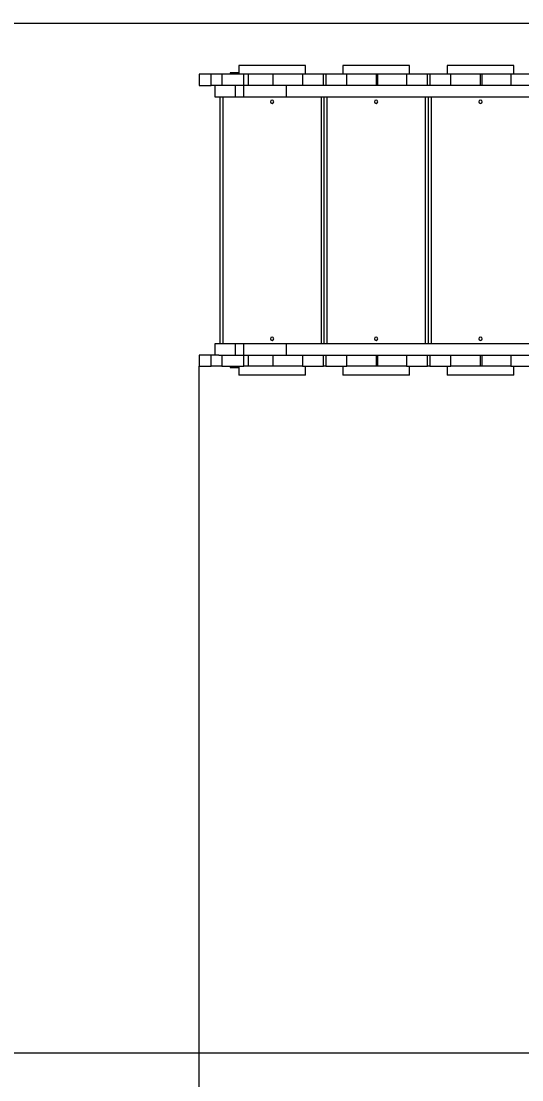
# Model space of a CAD drawing. Header units: millimetres. Extents: x -4565 to 4384, y -3113 to 3272.
# Drawn here: x -2570 to -1371, y -765 to 1772 of the extents above; entities that cross this region are included whole.
import ezdxf

# ---------------------------------------------------------------- set-up
doc = ezdxf.new("R2010")
doc.units = ezdxf.units.MM
for name, color, linetype in [('DIKOM_ЗОНА', 80, 'Continuous'), ('DIKOM_ОБЪЕКТ', 7, 'Continuous'), ('DIKOM_РАЗМЕР_ОБЪЕКТА', 7, 'Continuous')]:
    doc.layers.add(name, color=color, linetype=linetype)
doc.styles.add('style1', font='arial.ttf', dxfattribs={"width": 0.8})
doc.dimstyles.new('1-50', dxfattribs={"dimtxt": 300, "dimasz": 200, "dimexe": 100, "dimexo": 0, "dimgap": 100, "dimtad": 1, "dimtxsty": 'style1', "dimcen": 200, "dimclrd": 7, "dimclre": 7, "dimclrt": 7, "dimadec": 1, "dimazin": 2, "dimtfac": 1, "dimtmove": 0, "dimatfit": 2, "dimfxl": 0, "dimlwd": 25, "dimlwe": 18, "dimarcsym": 0})

# ---------------------------------------------------------------- blocks, each defined once
blk = doc.blocks.new('*D2')
at = {"layer": 'Defpoints', "color": 0, "transparency": 16777216}
for p in [(-2144.2, 945.1), (2415.1, -421.9), (2415.1, -1505.3)]:
    blk.add_point(p, dxfattribs=at)
at = {"layer": 'DIKOM_РАЗМЕР_ОБЪЕКТА', "color": 7, "lineweight": 18, "transparency": 16777216}
for p, q in [((-2144.2, 945.1), (-2144.2, -1605.3)), ((2415.1, -421.9), (2415.1, -1605.3))]:
    blk.add_line(p, q, dxfattribs=at)
at = {"layer": 'DIKOM_РАЗМЕР_ОБЪЕКТА', "color": 7, "lineweight": 25, "transparency": 16777216}
blk.add_line((-1944.2, -1505.3), (2215.1, -1505.3), dxfattribs=at)
at = {"layer": 'DIKOM_РАЗМЕР_ОБЪЕКТА', "color": 7, "transparency": 16777216}
for points in [[(-1944.2, -1471.9), (-1944.2, -1538.6), (-2144.2, -1505.3)], [(2215.1, -1471.9), (2215.1, -1538.6), (2415.1, -1505.3)]]:
    blk.add_solid(points, dxfattribs=at)
at = {"layer": 'DIKOM_РАЗМЕР_ОБЪЕКТА', "color": 7, "transparency": 16777216, "insert": (135.5, -1252.1), "char_height": 300, "attachment_point": 5, "style": 'style1'}
blk.add_mtext('4600', dxfattribs=at)
blk = doc.blocks.new('*D3')
at = {"layer": 'Defpoints', "color": 0, "transparency": 16777216}
for p in [(-1094.4, 1766.1), (-2760.3, -700.9), (-1005.3, -700.9)]:
    blk.add_point(p, dxfattribs=at)
at = {"layer": 'DIKOM_РАЗМЕР_ОБЪЕКТА', "color": 7, "lineweight": 18, "transparency": 16777216}
for p, q in [((-1094.4, 1766.1), (-2860.3, 1766.1)), ((-1005.3, -700.9), (-2860.3, -700.9))]:
    blk.add_line(p, q, dxfattribs=at)
at = {"layer": 'DIKOM_РАЗМЕР_ОБЪЕКТА', "color": 7, "lineweight": 25, "transparency": 16777216}
blk.add_line((-2760.3, 1566.1), (-2760.3, -500.9), dxfattribs=at)
at = {"layer": 'DIKOM_РАЗМЕР_ОБЪЕКТА', "color": 7, "transparency": 16777216}
for points in [[(-2793.6, 1566.1), (-2726.9, 1566.1), (-2760.3, 1766.1)], [(-2793.6, -500.9), (-2726.9, -500.9), (-2760.3, -700.9)]]:
    blk.add_solid(points, dxfattribs=at)
at = {"layer": 'DIKOM_РАЗМЕР_ОБЪЕКТА', "color": 7, "transparency": 16777216, "insert": (-3013.4, 415.7), "char_height": 300, "attachment_point": 5, "rotation": 90, "style": 'style1'}
blk.add_mtext('2500', dxfattribs=at)

msp = doc.modelspace()

# ---------------------------------------------------------------- linework, layer by layer
at = {"layer": 'DIKOM_ЗОНА', "color": 3, "lineweight": 15}
msp.add_lwpolyline([(-3594.157, 1772.063, -0.41421356), (-2094.157, 3272.063), (326.671, 3272.063, -0.49069884), (1294.606, 2020.863, 0.49069884), (1536.59, 1708.063), (3384.115, 1708.063, -0.41421356), (4384.115, 708.063), (4384.115, -1200.937, -0.41421356), (3384.115, -2200.937), (-2094.157, -2200.937, -0.41421356), (-3594.157, -700.937)], format="xyb", close=True, dxfattribs=at)
at = {"layer": 'DIKOM_ОБЪЕКТ', "color": 7, "linetype": 'Continuous', "lineweight": 15}
for p, q in [((-2049.157, 1666.062), (-2049.157, 1645.063)), ((-1889.157, 1666.062), (-2049.157, 1666.062)), ((-1889.157, 1645.063), (-1889.157, 1666.062)), ((-1800.157, 1666.062), (-1800.157, 1645.063)), ((-1640.157, 1666.062), (-1800.157, 1666.062)), ((-1640.157, 1645.063), (-1640.157, 1666.062)), ((-1550.157, 1666.062), (-1550.157, 1645.063)), ((-1390.157, 1666.062), (-1550.157, 1666.062)), ((-1390.157, 1645.063), (-1390.157, 1666.062)), ((-2144.157, 1645.063), (-2144.157, 1618.063)), ((-2115.028, 1645.063), (-2144.157, 1645.063)), ((-2115.028, 1618.063), (-2115.028, 1645.063)), ((-2089.841, 1645.063), (-2115.028, 1645.063)), ((-2089.841, 1645.063), (-2089.841, 1618.063)), ((-2036.906, 1645.063), (-2089.841, 1645.063)), ((-2069.157, 1648.063), (-2069.157, 1645.063)), ((-2049.157, 1648.063), (-2069.157, 1648.063)), ((-2036.906, 1618.063), (-2036.906, 1645.063)), ((-2026.118, 1645.063), (-2036.906, 1645.063)), ((-2026.118, 1645.063), (-2026.118, 1618.063)), ((-1967.207, 1645.063), (-2026.118, 1645.063)), ((-1967.207, 1645.063), (-1967.207, 1618.063)), ((-1896.157, 1645.063), (-1967.207, 1645.063)), ((-1896.157, 1645.063), (-1896.157, 1618.063)), ((-1846.157, 1645.063), (-1896.157, 1645.063)), ((-1846.157, 1618.063), (-1846.157, 1645.063)), ((-1840.157, 1645.063), (-1846.157, 1645.063)), ((-1840.157, 1645.063), (-1840.157, 1618.063)), ((-1790.157, 1645.063), (-1840.157, 1645.063)), ((-1790.157, 1618.063), (-1790.157, 1645.063)), ((-1720.157, 1645.063), (-1790.157, 1645.063)), ((-1720.157, 1645.063), (-1720.157, 1618.063)), ((-1717.157, 1645.063), (-1720.157, 1645.063)), ((-1717.157, 1645.063), (-1717.157, 1618.063)), ((-1647.157, 1645.063), (-1717.157, 1645.063)), ((-1647.157, 1645.063), (-1647.157, 1618.063)), ((-1597.157, 1645.063), (-1647.157, 1645.063)), ((-1597.157, 1618.063), (-1597.157, 1645.063)), ((-1591.157, 1645.063), (-1597.157, 1645.063)), ((-1591.157, 1645.063), (-1591.157, 1618.063)), ((-1541.157, 1645.063), (-1591.157, 1645.063)), ((-1541.157, 1618.063), (-1541.157, 1645.063)), ((-1471.157, 1645.063), (-1541.157, 1645.063)), ((-1471.157, 1645.063), (-1471.157, 1618.063)), ((-1467.157, 1645.063), (-1471.157, 1645.063)), ((-1467.157, 1645.063), (-1467.157, 1618.063)), ((-1397.157, 1645.063), (-1467.157, 1645.063)), ((-1397.157, 1645.063), (-1397.157, 1618.063)), ((-1347.157, 1645.063), (-1397.157, 1645.063)), ((-2144.157, 1618.063), (-2115.028, 1618.063)), ((-2096.511, 1618.063), (-2115.028, 1618.063)), ((-2106.05, 1618.063), (-2106.05, 1591.062)), ((-2105.402, 1591.062), (-2105.402, 1618.063)), ((-2056.744, 1618.063), (-2096.511, 1618.063)), ((-2056.744, 1591.062), (-2056.744, 1618.063)), ((-2036.616, 1618.063), (-2056.744, 1618.063)), ((-2036.616, 1591.062), (-2036.616, 1618.063)), ((-1934.747, 1618.063), (-2036.616, 1618.063)), ((-1934.747, 1591.062), (-1934.747, 1618.063)), ((-1236.702, 1618.063), (-1934.747, 1618.063)), ((-2106.05, 1591.062), (-2105.402, 1591.062)), ((-2105.402, 1591.062), (-2056.744, 1591.062)), ((-2094.157, 1591.062), (-2094.157, 999.063)), ((-2087.157, 1591.062), (-2087.157, 999.063)), ((-2056.744, 1591.062), (-2036.616, 1591.062)), ((-2036.616, 1591.062), (-1934.747, 1591.062)), ((-1934.747, 1591.062), (-1236.702, 1591.062)), ((-1851.157, 999.063), (-1851.157, 1591.062)), ((-1845.157, 1591.062), (-1845.157, 999.063)), ((-1838.157, 1591.062), (-1838.157, 999.063)), ((-1602.157, 999.063), (-1602.157, 1591.062)), ((-1595.157, 1591.062), (-1595.157, 999.063)), ((-1588.157, 1591.062), (-1588.157, 999.063)), ((-2106.05, 999.063), (-2106.05, 972.063)), ((-2105.402, 999.063), (-2106.05, 999.063)), ((-2105.402, 972.063), (-2105.402, 999.063)), ((-2056.744, 999.063), (-2105.402, 999.063)), ((-2056.744, 972.063), (-2056.744, 999.063)), ((-2036.616, 999.063), (-2056.744, 999.063)), ((-2036.616, 972.063), (-2036.616, 999.063)), ((-1934.747, 999.063), (-2036.616, 999.063)), ((-1934.747, 972.063), (-1934.747, 999.063)), ((-1236.702, 999.063), (-1934.747, 999.063)), ((-2144.157, 972.063), (-2144.157, 945.063)), ((-2115.028, 972.063), (-2144.157, 972.063)), ((-2115.028, 945.063), (-2115.028, 972.063)), ((-2096.511, 972.063), (-2115.028, 972.063)), ((-2096.511, 972.063), (-2056.744, 972.063)), ((-2089.841, 972.063), (-2089.841, 945.063)), ((-2056.744, 972.063), (-2036.616, 972.063)), ((-2036.906, 945.063), (-2036.906, 972.063)), ((-2036.616, 972.063), (-1934.747, 972.063)), ((-2026.118, 972.063), (-2026.118, 945.063)), ((-1967.207, 972.063), (-1967.207, 945.063)), ((-1934.747, 972.063), (-1236.702, 972.063)), ((-1896.157, 972.063), (-1896.157, 945.063)), ((-1846.157, 945.063), (-1846.157, 972.063)), ((-1840.157, 972.063), (-1840.157, 945.063)), ((-1790.157, 945.063), (-1790.157, 972.063)), ((-1720.157, 972.063), (-1720.157, 945.063)), ((-1717.157, 972.063), (-1717.157, 945.063)), ((-1647.157, 972.063), (-1647.157, 945.063)), ((-1597.157, 945.063), (-1597.157, 972.063)), ((-1591.157, 972.063), (-1591.157, 945.063)), ((-1541.157, 945.063), (-1541.157, 972.063)), ((-1471.157, 972.063), (-1471.157, 945.063)), ((-1467.157, 972.063), (-1467.157, 945.063)), ((-1397.157, 972.063), (-1397.157, 945.063)), ((-2144.157, 945.063), (-2115.028, 945.063)), ((-2089.841, 945.063), (-2115.028, 945.063)), ((-2089.841, 945.063), (-2036.906, 945.063)), ((-2069.157, 945.063), (-2069.157, 942.063)), ((-2069.157, 942.063), (-2049.157, 942.063)), ((-2049.157, 945.063), (-2049.157, 924.063)), ((-2026.118, 945.063), (-2036.906, 945.063)), ((-1967.207, 945.063), (-2026.118, 945.063)), ((-1896.157, 945.063), (-1967.207, 945.063)), ((-1896.157, 945.063), (-1846.157, 945.063)), ((-1889.157, 924.063), (-1889.157, 945.063)), ((-1840.157, 945.063), (-1846.157, 945.063)), ((-1840.157, 945.063), (-1790.157, 945.063)), ((-1800.157, 945.063), (-1800.157, 924.063)), ((-1720.157, 945.063), (-1790.157, 945.063)), ((-1717.157, 945.063), (-1720.157, 945.063)), ((-1647.157, 945.063), (-1717.157, 945.063)), ((-1647.157, 945.063), (-1597.157, 945.063)), ((-1640.157, 924.063), (-1640.157, 945.063)), ((-1591.157, 945.063), (-1597.157, 945.063)), ((-1591.157, 945.063), (-1541.157, 945.063)), ((-1550.157, 945.063), (-1550.157, 924.063)), ((-1471.157, 945.063), (-1541.157, 945.063)), ((-1467.157, 945.063), (-1471.157, 945.063)), ((-1397.157, 945.063), (-1467.157, 945.063)), ((-1397.157, 945.063), (-1347.157, 945.063)), ((-1390.157, 924.063), (-1390.157, 945.063)), ((-1889.157, 924.063), (-2049.157, 924.063)), ((-1640.157, 924.063), (-1800.157, 924.063)), ((-1390.157, 924.063), (-1550.157, 924.063))]:
    msp.add_line(p, q, dxfattribs=at)
at = {"layer": 'DIKOM_ОБЪЕКТ', "color": 7, "linetype": 'Continuous', "lineweight": 15, "extrusion": (-3.42701e-15, 1.26624e-16, -1)}
for centre in [(1969.157, 1579.063), (1969.157, 1011.063)]:
    msp.add_circle(centre, 4, dxfattribs=at)
at = {"layer": 'DIKOM_ОБЪЕКТ', "color": 7, "linetype": 'Continuous', "lineweight": 15, "extrusion": (-3.45541e-15, -3.99094e-17, -1)}
for centre in [(1720.157, 1579.063), (1720.157, 1011.063)]:
    msp.add_circle(centre, 4, dxfattribs=at)
at = {"layer": 'DIKOM_ОБЪЕКТ', "color": 7, "linetype": 'Continuous', "lineweight": 15, "extrusion": (-3.5577e-15, -6.29505e-17, -1)}
for centre in [(1470.157, 1579.063), (1470.157, 1011.063)]:
    msp.add_circle(centre, 4, dxfattribs=at)

# ---------------------------------------------------------------- dimensions: what is measured, and where the dimension line sits
at = {"layer": 'DIKOM_РАЗМЕР_ОБЪЕКТА'}
dim = msp.add_linear_dim(base=(-2760.276, -700.937), p1=(-1094.446, 1766.063), p2=(-1005.329, -700.937), angle=90, text='2500', dimstyle='1-50', dxfattribs=at)
dim.commit()
dim.dimension.update_dxf_attribs({"geometry": '*D3', "text_midpoint": (-2760.276, 415.687), "dimtype": 160})
dim = msp.add_linear_dim(base=(2415.115, -1505.25), p1=(-2144.157, 945.063), p2=(2415.115, -421.937), text='4600', dimstyle='1-50', dxfattribs=at)
dim.commit()
dim.dimension.update_dxf_attribs({"geometry": '*D2', "text_midpoint": (135.479, -1505.25), "dimtype": 160})

doc.saveas('drawing.dxf')
